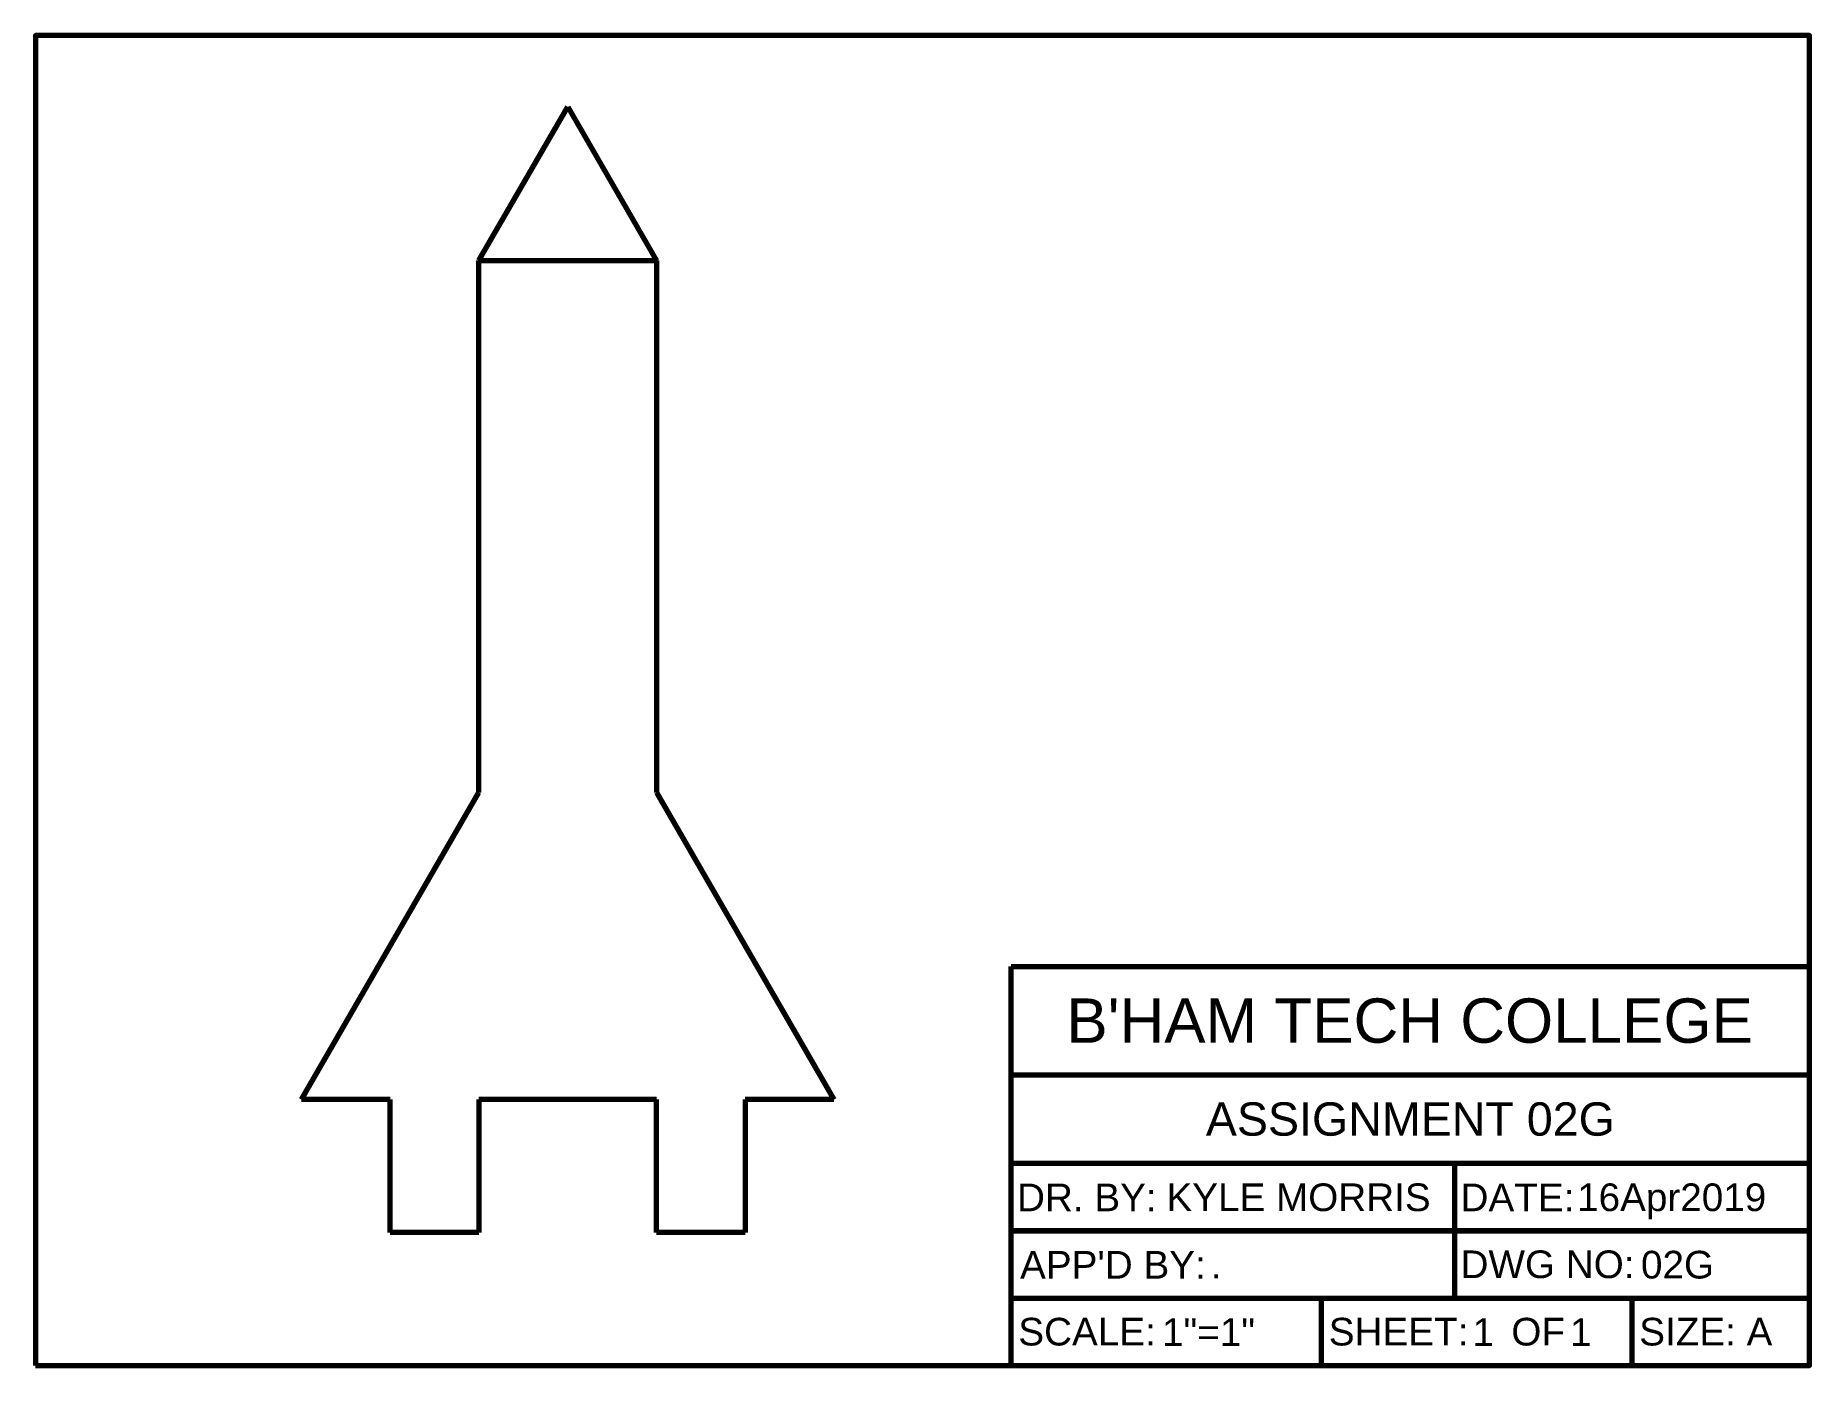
# Model space of a CAD drawing. Header units: inches. Extents: x 0.5 to 10.5, y 0.5 to 8.
import ezdxf
from ezdxf.enums import TextEntityAlignment as Align

# ---------------------------------------------------------------- set-up
doc = ezdxf.new("R2010")
doc.units = ezdxf.units.IN
doc.header["$MEASUREMENT"] = 0
doc.layers.add('Object', color=7, linetype='Continuous', lineweight=70)
doc.layers.add('TitleBox', color=7, linetype='Continuous', lineweight=70)
doc.layers.add('TitleText', color=7, linetype='Continuous')
doc.styles.add('ARIAL', font='arial.ttf')

# ---------------------------------------------------------------- blocks, each defined once
blk = doc.blocks.new('TitleA')
at = {"layer": 'TitleBox'}
for p, q in [((6, 0.5), (6, 2.75)), ((6, 2.75), (10.5, 2.75)), ((6, 2.14), (10.5, 2.14)), ((10.5, 1.64), (6, 1.64)), ((8.5, 0.88), (8.5, 1.64)), ((8.5, 1.26), (6, 1.26)), ((6, 1.26), (8.5, 1.26)), ((8.5, 1.26), (10.5, 1.26)), ((10.5, 1.26), (8.5, 1.26)), ((6, 0.88), (10.5, 0.88)), ((7.75, 0.5), (7.75, 0.88)), ((9.5, 0.5), (9.5, 0.88))]:
    blk.add_line(p, q, dxfattribs=at)
blk.add_lwpolyline([(0.5, 0.5), (10.5, 0.5), (10.5, 8), (0.5, 8)], close=True, dxfattribs=at)
at = {"layer": 'TitleText', "style": 'ARIAL'}
for s, height, p in [("B'HAM TECH COLLEGE", 0.25, (6.311, 2.32)), ('DR. BY:', 0.156, (6.033, 1.37)), ('DATE:', 0.156, (8.533, 1.37)), ("APP'D BY:", 0.156, (6.05, 0.99)), ('DWG NO:', 0.156, (8.533, 0.993)), ('SCALE:', 0.156, (6.04, 0.613)), ('SHEET:    OF', 0.156, (7.79, 0.613)), ('SIZE: A', 0.156, (9.54, 0.613))]:
    blk.add_text(s, height=height, dxfattribs=at).set_placement(p)
blk.add_attdef('TITLE', text='', height=0.188, dxfattribs=at).set_placement((8.25, 1.89), align=Align.MIDDLE_CENTER)
at = {"layer": 'TitleText', "style": 'ARIAL', "flags": 8}
for tag, p in [('NAME', (6.875, 1.324)), ('DATE', (9.19, 1.324))]:
    blk.add_attdef(tag, text='', height=0.156, dxfattribs=at).set_placement(p, align=Align.BOTTOM_LEFT)
at = {"layer": 'TitleText', "style": 'ARIAL'}
for tag, p in [('APPROVED', (7.125, 0.944)), ('DWGNO', (9.55, 0.944)), ('SCALE', (6.85, 0.564)), ('SHT', (8.6, 0.564)), ('SHTS', (9.15, 0.564))]:
    blk.add_attdef(tag, text='', height=0.156, dxfattribs=at).set_placement(p, align=Align.BOTTOM_LEFT)

msp = doc.modelspace()

# ---------------------------------------------------------------- linework, layer by layer
at = {"layer": 'Object'}
for p, q in [((3, 6.732), (3.5, 7.598)), ((3.5, 7.598), (4, 6.732)), ((3, 3.732), (3, 6.732)), ((3, 6.732), (4, 6.732)), ((4, 6.732), (4, 3.732)), ((2, 2), (3, 3.732)), ((4, 3.732), (5, 2)), ((2.5, 2), (2, 2)), ((2.5, 1.25), (2.5, 2)), ((4, 2), (3, 2)), ((3, 2), (3, 1.25)), ((4, 1.25), (4, 2)), ((5, 2), (4.5, 2)), ((4.5, 2), (4.5, 1.25)), ((3, 1.25), (2.5, 1.25)), ((4.5, 1.25), (4, 1.25))]:
    msp.add_line(p, q, dxfattribs=at)

# ---------------------------------------------------------------- block references
ref = msp.add_blockref('TitleA', (0, 0), dxfattribs=at)
ref.add_attrib('TITLE', 'ASSIGNMENT 02G', dxfattribs={"layer": 'TitleText', "height": 0.188, "style": 'ARIAL'}).set_placement((8.25, 1.89), align=Align.MIDDLE_CENTER)
ref.add_attrib('NAME', 'KYLE MORRIS', dxfattribs={"layer": 'TitleText', "height": 0.156, "style": 'ARIAL'}).set_placement((6.875, 1.324), align=Align.BOTTOM_LEFT)
ref.add_attrib('DATE', '16Apr2019', dxfattribs={"layer": 'TitleText', "height": 0.156, "style": 'ARIAL'}).set_placement((9.19, 1.324), align=Align.BOTTOM_LEFT)
ref.add_attrib('APPROVED', '.', dxfattribs={"layer": 'TitleText', "height": 0.156, "style": 'ARIAL'}).set_placement((7.125, 0.944), align=Align.BOTTOM_LEFT)
ref.add_attrib('DWGNO', '02G', dxfattribs={"layer": 'TitleText', "height": 0.156, "style": 'ARIAL'}).set_placement((9.55, 0.944), align=Align.BOTTOM_LEFT)
ref.add_attrib('SCALE', '1"=1"', dxfattribs={"layer": 'TitleText', "height": 0.156, "style": 'ARIAL'}).set_placement((6.85, 0.564), align=Align.BOTTOM_LEFT)
ref.add_attrib('SHT', '1', dxfattribs={"layer": 'TitleText', "height": 0.156, "style": 'ARIAL'}).set_placement((8.6, 0.564), align=Align.BOTTOM_LEFT)
ref.add_attrib('SHTS', '1', dxfattribs={"layer": 'TitleText', "height": 0.156, "style": 'ARIAL'}).set_placement((9.15, 0.564), align=Align.BOTTOM_LEFT)

doc.saveas('drawing.dxf')
